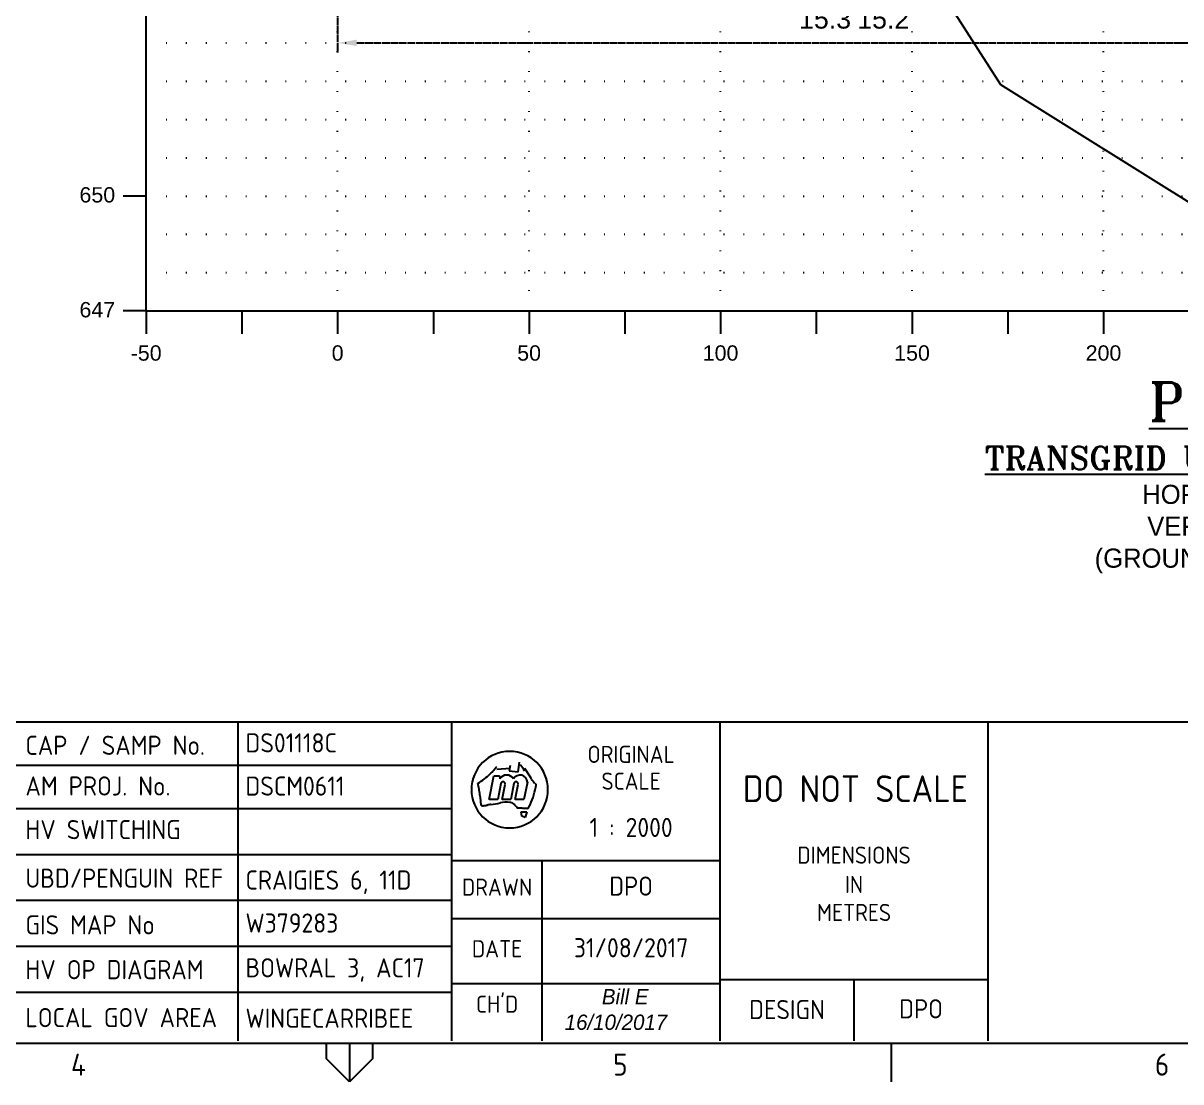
# Paper-space layout 'A2 - Transgrid UnderCrossing' of a CAD drawing. Header units: metres, sheet in millimetres. Extents: x -21 to 565, y 0 to 412.
# Drawn here: x 224.4 to 375.6, y 0 to 138.3 of the extents above; entities that cross this region are included whole.
import ezdxf
from ezdxf.enums import TextEntityAlignment as Align

# ---------------------------------------------------------------- set-up
doc = ezdxf.new("R2010")
doc.units = ezdxf.units.M
for name, pattern in [('Cable Exist OH', [1, 1, 0]), ('Dash', [5, 3, -2]), ('DOT', [0.25, 0, -0.25])]:
    doc.linetypes.add(name, pattern=pattern)
doc.layers.get('0').update_dxf_attribs({"color": 6})
for name, color, linetype in [('Notes', 7, 'Continuous'), ('Sub_SP_TR_HV_LV_EXT', 7, 'Continuous'), ('SupportsUG_SP_EXT', 7, 'Continuous')]:
    doc.layers.add(name, color=color, linetype=linetype)
doc.styles.add('iecARIAL', font='arial.ttf', dxfattribs={"height": 2})
doc.styles.add('iecISOCP', font='isocp.shx')
doc.styles.add('IECSYMBOL1', font='isocp.shx')
doc.styles.get("Standard").update_dxf_attribs({"font": 'arial.ttf'})
doc.dimstyles.new('ISO-25', dxfattribs={"dimtxt": 2.5, "dimasz": 2.5, "dimexe": 1.25, "dimexo": 0.625, "dimtad": 1, "dimtxsty": 'Standard', "dimcen": 2.5, "dimadec": 0, "dimazin": 0, "dimtfac": 1, "dimtmove": 0, "dimatfit": 3, "dimfxl": 1, "dimarcsym": 0})

# ---------------------------------------------------------------- blocks, each defined once
blk = doc.blocks.new('A2_FRAME_TITLE')
at = {"layer": 'Notes', "color": 3, "linetype": 'Continuous'}
blk.add_line((187.34, 47), (581.39, 47), dxfattribs=at)
at = {"layer": 'Notes', "color": 7}
for p, q in [((273.43, 47), (273.43, 5.35)), ((244.39, 41.35), (301.39, 41.35)), ((307.23, 40.84), (309, 40.96)), ((309, 41.31), (308.88, 40.62)), ((310.02, 40.5), (310.21, 41.75)), ((310.21, 41.4), (310.4, 41.36)), ((310.85, 40.98), (311.68, 39.69)), ((306.23, 36.89), (306.84, 39.96)), ((306.84, 39.96), (307.58, 39.96)), ((307.58, 39.96), (307.64, 39.57)), ((308.88, 40.62), (310.02, 40.5)), ((307.78, 38.96), (307.37, 36.89)), ((307.94, 36.89), (308.33, 38.85)), ((309.49, 38.96), (309.08, 36.89)), ((309.65, 36.89), (310.04, 38.85)), ((311.24, 39.14), (310.79, 36.89)), ((307.37, 36.89), (306.23, 36.89)), ((309.08, 36.89), (307.94, 36.89)), ((310.79, 36.89), (309.65, 36.89)), ((244.39, 35.71), (301.39, 35.71)), ((311.29, 35.69), (309.88, 35.77)), ((309.88, 35.77), (311.29, 35.69)), ((311.29, 35.69), (309.88, 35.77)), ((310.52, 34.69), (310.44, 35.26)), ((310.44, 35.26), (311.17, 35.26)), ((311.17, 35.26), (310.96, 34.53)), ((310.96, 34.53), (310.52, 34.69)), ((244.39, 29.71), (301.39, 29.71)), ((313.17, 5.35), (313.17, 28.92)), ((244.39, 23.71), (301.39, 23.71)), ((301.39, 21.35), (336.39, 21.35)), ((244.39, 17.71), (301.39, 17.71)), ((301.39, 12.85), (336.39, 12.85)), ((353.89, 5.35), (353.89, 13.35)), ((244.39, 11.71), (301.39, 11.71)), ((285, 3), (285, 5)), ((288, 5), (288, 0)), ((291, 5), (291, 3)), ((358.75, 5), (358.75, 0)), ((288, 0), (285, 3)), ((291, 3), (288, 0))]:
    blk.add_line(p, q, dxfattribs=at)
at = {"layer": 'Notes', "color": 3}
for p, q in [((301.39, 5.35), (301.39, 47)), ((336.39, 5.35), (336.39, 47)), ((371.39, 5.35), (371.39, 47)), ((336.39, 13.35), (371.39, 13.35)), ((581.39, 5), (142.23, 5))]:
    blk.add_line(p, q, dxfattribs=at)
at = {"layer": 'Notes', "color": 7, "linetype": 'Continuous'}
blk.add_line((301.39, 28.92), (336.39, 28.92), dxfattribs=at)
at = {"layer": 'Notes', "color": 7}
for centre, radius, start, end in [((308.93, 38.16), 5, 0, 180), ((301.88, 44.96), 6.54, 319.3047, 324.8782), ((335.37, 55.86), 28.87, 210.1483, 211.8601), ((299.08, 47.89), 10.59, 302.5841, 308.1576), ((299.08, 47.89), 10.59, 308.157, 313.7305), ((301.88, 44.96), 6.54, 313.7309, 319.3045), ((308.54, 39.01), 1.06, 31.7884, 148.2116), ((310.28, 39.1), 0.961, 2.5982, 150.8098), ((233.68, -11.42), 93.25, 33.1096, 33.2341), ((315.21, 41.76), 4.09, 213.1151, 222.4146), ((308.93, 38.16), 5, 180, 0), ((283.95, 34.41), 21.32, 10.3053, 12.3306), ((283.95, 34.41), 21.32, 8.2795, 10.3048), ((308.05, 38.91), 0.28, 348.6911, 168.6911), ((309.76, 38.91), 0.28, 348.6911, 168.6911), ((299.36, 41.28), 13.29, 341.8901, 347.8434), ((312.55, 39.33), 0.484, 222.42, 236.4422), ((312.74, 39.6), 0.815, 236.4359, 244.7422), ((310.62, 38.85), 1.76, 347.8434, 354.1409), ((310.78, 38.84), 1.61, 354.1436, 1.0342), ((285.25, 34.6), 20.01, 6.2539, 8.2792), ((285.25, 34.6), 20.01, 4.2291, 6.2543), ((303.42, 58.67), 22.65, 277.7418, 280.8825), ((308.57, 31.88), 4.63, 85.4613, 100.8824), ((308.87, 35.58), 0.924, 46.5875, 85.4612), ((304.68, 39.54), 7.69, 331.5942, 341.8897), ((305.39, 38.22), 2.15, 265.1734, 270.0504), ((305.39, 38.3), 2.24, 270.0438, 274.7322), ((305.31, 39.22), 3.15, 274.7358, 283.0812), ((307.14, 31.34), 4.93, 97.7419, 103.0814), ((308.02, 34.68), 2.16, 30.1885, 46.5879), ((310.79, 36.25), 0.75, 311.6083, 321.0792), ((310.85, 36.2), 0.675, 321.0838, 331.5982)]:
    blk.add_arc(centre, radius, start, end, dxfattribs=at)
blk.add_attdef('DRAFT_NUM', (24.44, 23.49), '', height=2.8, rotation=90)
at = {"layer": 'Notes', "color": 7, "style": 'iecISOCP'}
for s, p in [('CAP / SAMP No.', (245.7, 42.7)), ('AM PROJ. No.', (245.7, 37.39)), ('HV SWITCHING', (245.7, 31.69)), ('UBD/PENGUIN REF', (245.7, 25.35)), ('GIS MAP No', (245.7, 19.25)), ('HV OP DIAGRAM', (245.7, 13.4)), ('LOCAL GOV AREA', (245.7, 7.14))]:
    blk.add_text(s, height=2.5, dxfattribs=at).set_placement(p)
for s, height, p in [('ORIGINAL', 2.24, (324.78, 41.65)), ('SCALE', 2.24, (324.78, 38.15)), ('DIMENSIONS', 2.24, (353.89, 28.49)), ('DRAWN', 2.24, (307.28, 24.31)), ('IN', 2.24, (353.89, 24.66)), ('METRES', 2.24, (353.89, 21)), ('DATE', 2.24, (307.28, 16.26)), ("CH'D", 2.24, (307.28, 9.02)), ('DESIGN', 2.5, (345.14, 8.19))]:
    blk.add_text(s, height=height, dxfattribs=at).set_placement(p, align=Align.CENTER)
for s, p in [('4', (252.62, 3.69)), ('5', (323.38, 3.69)), ('6', (394.12, 3.69))]:
    blk.add_text(s, height=2.88, dxfattribs=at).set_placement(p, align=Align.TOP_CENTER)
at = {"layer": 'Notes', "insert": (354.06, 38.28), "char_height": 3.5, "width": 29.1, "attachment_point": 5, "style": 'iecISOCP'}
blk.add_mtext('DO NOT SCALE', dxfattribs=at)
at = {"layer": 'Notes', "color": 7, "style": 'iecISOCP', "flags": 8}
blk.add_attdef('VERSION_NO', text='', height=2.5, rotation=90, dxfattribs=at).set_placement((154.95, 42.84), align=Align.MIDDLE_CENTER)
at = {"layer": 'Notes', "color": 7, "style": 'iecISOCP'}
for tag, p in [('CAP_NO', (274.43, 43.02)), ('IE_NUM', (274.43, 37.38)), ('GEN_WO', (217.74, 31.2)), ('HV_SWITCH', (274.43, 31.2)), ('OH_WO', (217.74, 25.1)), ('UBD_REF', (274.43, 25.1)), ('UG_WO', (217.74, 19.49)), ('GIS_MAP_No', (274.43, 19.49)), ('SUB_WO', (217.74, 13.64)), ('HV_OP_DIAG', (274.43, 13.64)), ('LGA', (274.43, 7.06))]:
    blk.add_attdef(tag, p, '', height=2.5, dxfattribs=at)
at = {"layer": 'Notes', "color": 2, "style": 'iecISOCP'}
for tag, p in [('T1', (441.71, 33.55)), ('T2', (441.71, 28.43)), ('T3', (441.71, 23.01)), ('T4', (441.4, 17.78)), ('T5', (441.4, 12.35)), ('T6', (441.4, 7.09))]:
    blk.add_attdef(tag, text='', height=3.5, dxfattribs=at).set_placement(p, align=Align.CENTER)
at = {"layer": 'Notes', "color": 7, "style": 'iecISOCP'}
for tag, p in [('scale', (324.78, 31.98)), ('DRAWN', (324.78, 24.31)), ('DATE', (324.78, 16.26)), ('DESIGN', (362.64, 8.29)), ('CHD', (324.78, 7.75))]:
    blk.add_attdef(tag, text='', height=2.5, dxfattribs=at).set_placement(p, align=Align.CENTER)
at = {"layer": 'Notes', "color": 4, "style": 'iecISOCP'}
blk.add_attdef('NUM', text='', height=7, dxfattribs=at).set_placement((549.94, 16.48), align=Align.CENTER)
at = {"layer": 'Notes', "color": 1, "style": 'iecISOCP'}
blk.add_attdef('REV', text='', height=5, dxfattribs=at).set_placement((576.56, 16.48), align=Align.CENTER)
at = {"layer": 'Notes', "color": 7, "style": 'iecISOCP'}
for tag, p in [('NS', (548.07, 7.5)), ('SHTS', (562.68, 7.5))]:
    blk.add_attdef(tag, text='', height=2.5, dxfattribs=at).set_placement(p, align=Align.MIDDLE)
at = {"layer": 'Notes', "style": 'iecISOCP'}
blk.add_attdef('ExportID', (4.99, 1.62), '', height=2.5, dxfattribs=at)
at = {"layer": 'Notes', "style": 'iecISOCP', "flags": 1}
for tag, p in [('ProjectType', (6.3, -8.26)), ('ProjectNumber', (23.01, -7.98)), ('DrawingNumber', (42.02, -7.98)), ('ProjectDescription', (60.75, -8.26)), ('ExportDate', (86.99, -8.34)), ('ExportUserName', (104.82, -7.69)), ('DesignerCompanyName', (128.16, -8.26)), ('GIS_SUCCESS', (157.54, -7.98)), ('CAD_SUCCESS', (175.98, -7.98)), ('Comments', (223.32, -8.34)), ('ExportCategories', (243.1, -8.34)), ('ExportAreaOfInterest', (260.42, -7.82))]:
    blk.add_attdef(tag, p, '', height=1, dxfattribs=at)
at = {"layer": 'Notes', "color": 7, "style": 'iecISOCP', "flags": 1}
blk.add_attdef('DEPOTCODE', (200.33, -8.34), '', height=1, dxfattribs=at)
blk = doc.blocks.new('*D51')
at = {"layer": 'Notes', "color": 0, "linetype": 'Cable Exist OH', "lineweight": -2, "transparency": 16777216}
for p, q in [((265.46, 140.06), (265.46, 134.43)), ((511.81, 140.06), (511.81, 134.43)), ((267.96, 135.68), (382.32, 135.68)), ((509.31, 135.68), (394.95, 135.68))]:
    blk.add_line(p, q, dxfattribs=at)
at = {"layer": 'Notes', "color": 0, "linetype": 'Cable Exist OH', "transparency": 16777216}
for points in [[(267.96, 136.1), (267.96, 135.27), (265.46, 135.68)], [(509.31, 136.1), (509.31, 135.27), (511.81, 135.68)]]:
    blk.add_solid(points, dxfattribs=at)
at = {"layer": 'Notes', "color": 0, "linetype": 'Cable Exist OH', "transparency": 16777216, "insert": (388.63, 135.68), "char_height": 2.5, "attachment_point": 5}
blk.add_mtext('492.7m', dxfattribs=at)
blk = doc.blocks.new('*D53')
at = {"layer": 'Notes', "color": 0, "linetype": 'Cable Exist OH', "lineweight": -2, "transparency": 16777216}
for p, q in [((325.28, 141.31), (325.28, 141.93)), ((327.78, 140.68), (330.41, 140.68)), ((332.91, 141.31), (332.91, 141.93))]:
    blk.add_line(p, q, dxfattribs=at)
at = {"layer": 'Notes', "color": 0, "linetype": 'Cable Exist OH', "transparency": 16777216}
for points in [[(327.78, 141.1), (327.78, 140.27), (325.28, 140.68)], [(330.41, 141.1), (330.41, 140.27), (332.91, 140.68)]]:
    blk.add_solid(points, dxfattribs=at)
at = {"layer": 'Notes', "color": 0, "linetype": 'Cable Exist OH', "transparency": 16777216, "insert": (329.1, 138.78), "char_height": 2.5, "attachment_point": 5}
blk.add_mtext('15.3', dxfattribs=at)
blk = doc.blocks.new('*D54')
at = {"layer": 'Notes', "color": 0, "linetype": 'Cable Exist OH', "lineweight": -2, "transparency": 16777216}
for p, q in [((332.91, 141.31), (332.91, 141.93)), ((335.41, 140.68), (337.98, 140.68)), ((340.48, 141.31), (340.48, 141.93))]:
    blk.add_line(p, q, dxfattribs=at)
at = {"layer": 'Notes', "color": 0, "linetype": 'Cable Exist OH', "transparency": 16777216}
for points in [[(335.41, 141.1), (335.41, 140.27), (332.91, 140.68)], [(337.98, 141.1), (337.98, 140.27), (340.48, 140.68)]]:
    blk.add_solid(points, dxfattribs=at)
at = {"layer": 'Notes', "color": 0, "linetype": 'Cable Exist OH', "transparency": 16777216, "insert": (336.7, 138.78), "char_height": 2.5, "attachment_point": 5}
blk.add_mtext('15.2', dxfattribs=at)

psp = doc.layouts.new('A2 - Transgrid UnderCrossing')

# ---------------------------------------------------------------- linework, layer by layer
at = {"layer": 'Notes', "color": 8, "ltscale": 10}
for q in [(240.459, 395.683), (549.959, 100.683)]:
    psp.add_line((240.459, 100.683), q, dxfattribs=at)
at = {"layer": 'Notes', "color": 8, "linetype": 'DOT', "ltscale": 10}
for p, q in [((265.459, 100.683), (265.459, 395.683)), ((290.459, 100.683), (290.459, 395.683)), ((315.459, 100.683), (315.459, 395.683)), ((340.459, 100.683), (340.459, 395.683)), ((365.459, 100.683), (365.459, 395.683)), ((240.459, 135.683), (549.959, 135.683)), ((240.459, 130.683), (549.959, 130.683)), ((240.459, 125.683), (549.959, 125.683)), ((240.459, 120.683), (549.959, 120.683)), ((240.459, 115.683), (549.959, 115.683)), ((240.459, 110.683), (549.959, 110.683)), ((240.459, 105.683), (549.959, 105.683)), ((240.459, 100.683), (374.199, 100.683))]:
    psp.add_line(p, q, dxfattribs=at)
at = {"layer": 'Notes', "color": 2}
for p, q in [((340.459, 148.333), (352.009, 130.233)), ((352.009, 130.233), (381.759, 111.633))]:
    psp.add_line(p, q, dxfattribs=at)
at = {"layer": 'Notes', "color": 3}
for p, q in [((240.459, 115.683), (237.459, 115.683)), ((240.459, 100.683), (237.459, 100.683)), ((240.459, 100.683), (240.459, 97.683)), ((252.959, 100.683), (252.959, 97.683)), ((265.459, 100.683), (265.459, 97.683)), ((277.959, 100.683), (277.959, 97.683)), ((290.459, 100.683), (290.459, 97.683)), ((302.959, 100.683), (302.959, 97.683)), ((315.459, 100.683), (315.459, 97.683)), ((327.959, 100.683), (327.959, 97.683)), ((340.459, 100.683), (340.459, 97.683)), ((352.959, 100.683), (352.959, 97.683)), ((365.459, 100.683), (365.459, 97.683))]:
    psp.add_line(p, q, dxfattribs=at)

# ---------------------------------------------------------------- block references
at = {"layer": 'SupportsUG_SP_EXT'}
ref = psp.add_blockref('A2_FRAME_TITLE', (-21.005, 0), dxfattribs=at)
ref.add_attrib('DESIGN', 'DPO', dxfattribs={"layer": 'Notes', "color": 7, "height": 2.5, "style": 'iecISOCP'}).set_placement((341.639, 8.287), align=Align.CENTER)
ref.add_attrib('DRAWN', 'DPO', dxfattribs={"layer": 'Notes', "color": 7, "height": 2.5, "style": 'iecISOCP'}).set_placement((303.778, 24.312), align=Align.CENTER)
ref.add_attrib('DATE', '31/08/2017', dxfattribs={"layer": 'Notes', "color": 7, "height": 2.5, "style": 'iecISOCP'}).set_placement((303.778, 16.262), align=Align.CENTER)
ref.add_attrib('scale', '1 : 2000', dxfattribs={"layer": 'Notes', "color": 7, "height": 2.5, "style": 'iecISOCP'}).set_placement((303.778, 31.976), align=Align.CENTER)
ref.add_attrib('CAP_NO', 'DS01118C', (253.43, 43.022), dxfattribs={"layer": 'Notes', "color": 7, "height": 2.5, "style": 'iecISOCP'})
ref.add_attrib('IE_NUM', 'DSCM0611', (253.43, 37.376), dxfattribs={"layer": 'Notes', "color": 7, "height": 2.5, "style": 'iecISOCP'})
ref.add_attrib('UBD_REF', 'CRAIGIES 6, 11D', (253.43, 25.104), dxfattribs={"layer": 'Notes', "color": 7, "height": 2.5, "style": 'iecISOCP'})
ref.add_attrib('GIS_MAP_No', 'W379283', (253.43, 19.495), dxfattribs={"layer": 'Notes', "color": 7, "height": 2.5, "style": 'iecISOCP'})
ref.add_attrib('HV_OP_DIAG', 'BOWRAL 3, AC17', (253.43, 13.642), dxfattribs={"layer": 'Notes', "color": 7, "height": 2.5, "style": 'iecISOCP'})
ref.add_attrib('LGA', 'WINGECARRIBEE', (253.43, 7.057), dxfattribs={"layer": 'Notes', "color": 7, "height": 2.5, "style": 'iecISOCP'})

# ---------------------------------------------------------------- texts
at = {"layer": 'Notes', "style": 'iecARIAL'}
for s, p in [('650', (234.081, 116.839)), ('647', (234.081, 101.839)), ('-50', (240.459, 96.183)), ('0', (265.459, 96.183)), ('50', (290.459, 96.183)), ('100', (315.459, 96.183)), ('150', (340.459, 96.183)), ('200', (365.459, 96.183))]:
    psp.add_text(s, height=2, dxfattribs=at).set_placement(p, align=Align.TOP_CENTER)
at = {"layer": 'Notes', "color": 0, "linetype": 'ByBlock', "insert": (387.24, 91.31), "char_height": 5, "width": 91.5, "attachment_point": 2, "style": 'IECSYMBOL1'}
psp.add_mtext('{\\Fromant|c0;\\L\\C2;PROFILE:\\Fisocp|c0;\\H0.5003x;\\l\\C7;\\P\\Fromant|c0;\\H1.199x;\\L\\C2;TRANSGRID UNDERCROSSING SPAN\\H1.667x;\\P\\fStylus BT|b0|i0|c0|p34;\\H0.4999x;\\l\\C256;HOR. SCALE - 1:2000\\P VERT. SCALE - 1:200\\Fisocp|c0;\\H1.4x;\\P\\fStylus BT|b0|i0|c0|p34;\\H0.7143x;(GROUND LEVEL ASSUMED)}', dxfattribs=at)
at = {"layer": 'Sub_SP_TR_HV_LV_EXT', "color": 7, "linetype": 'Dash', "insert": (292.992, 12.118), "char_height": 2, "attachment_point": 1}
psp.add_mtext_dynamic_manual_height_columns('\\A1;\\pi6.9667;{\\fEucrosiaUPC|b0|i1|c0|p18;Bill E\\P\\pi2.1145;16/10/2017}', width=21.16538, gutter_width=4, heights=[0], dxfattribs=at)

# ---------------------------------------------------------------- dimensions: what is measured, and where the dimension line sits
at = {"layer": 'Notes', "linetype": 'Cable Exist OH'}
dim = psp.add_linear_dim(base=(511.809, 135.683), p1=(265.459, 140.683), p2=(511.809, 140.683), dimstyle='ISO-25', override={"dimscale": 1, "dimtad": 0, "dimdec": 1, "dimlfac": 2, "dimdsep": 46, "dimpost": 'm'}, dxfattribs=at)
dim.commit()
dim.dimension.update_dxf_attribs({"geometry": '*D51', "text_midpoint": (388.634, 135.683), "dimtype": 160})
for base, p1, p2, override, picture, middle in [((332.909285879, 140.683039666), (325.284285879, 140.683039666), (332.909285879, 140.683039666), {"dimtad": 4, "dimdec": 1, "dimlfac": 2, "dimdsep": 46, "dimpost": ''}, '*D53', (329.096785879, 138.780754536)), ((340.484287, 140.68304), (332.909286, 140.68304), (340.484287, 140.68304), {"dimtad": 4, "dimdec": 1, "dimlfac": 2, "dimdsep": 46}, '*D54', (336.696786, 138.781607))]:
    dim = psp.add_linear_dim(base=base, p1=p1, p2=p2, dimstyle='ISO-25', override=override, dxfattribs=at)
    dim.commit()
    dim.dimension.update_dxf_attribs({"geometry": picture, "text_midpoint": middle})

doc.saveas('drawing.dxf')
